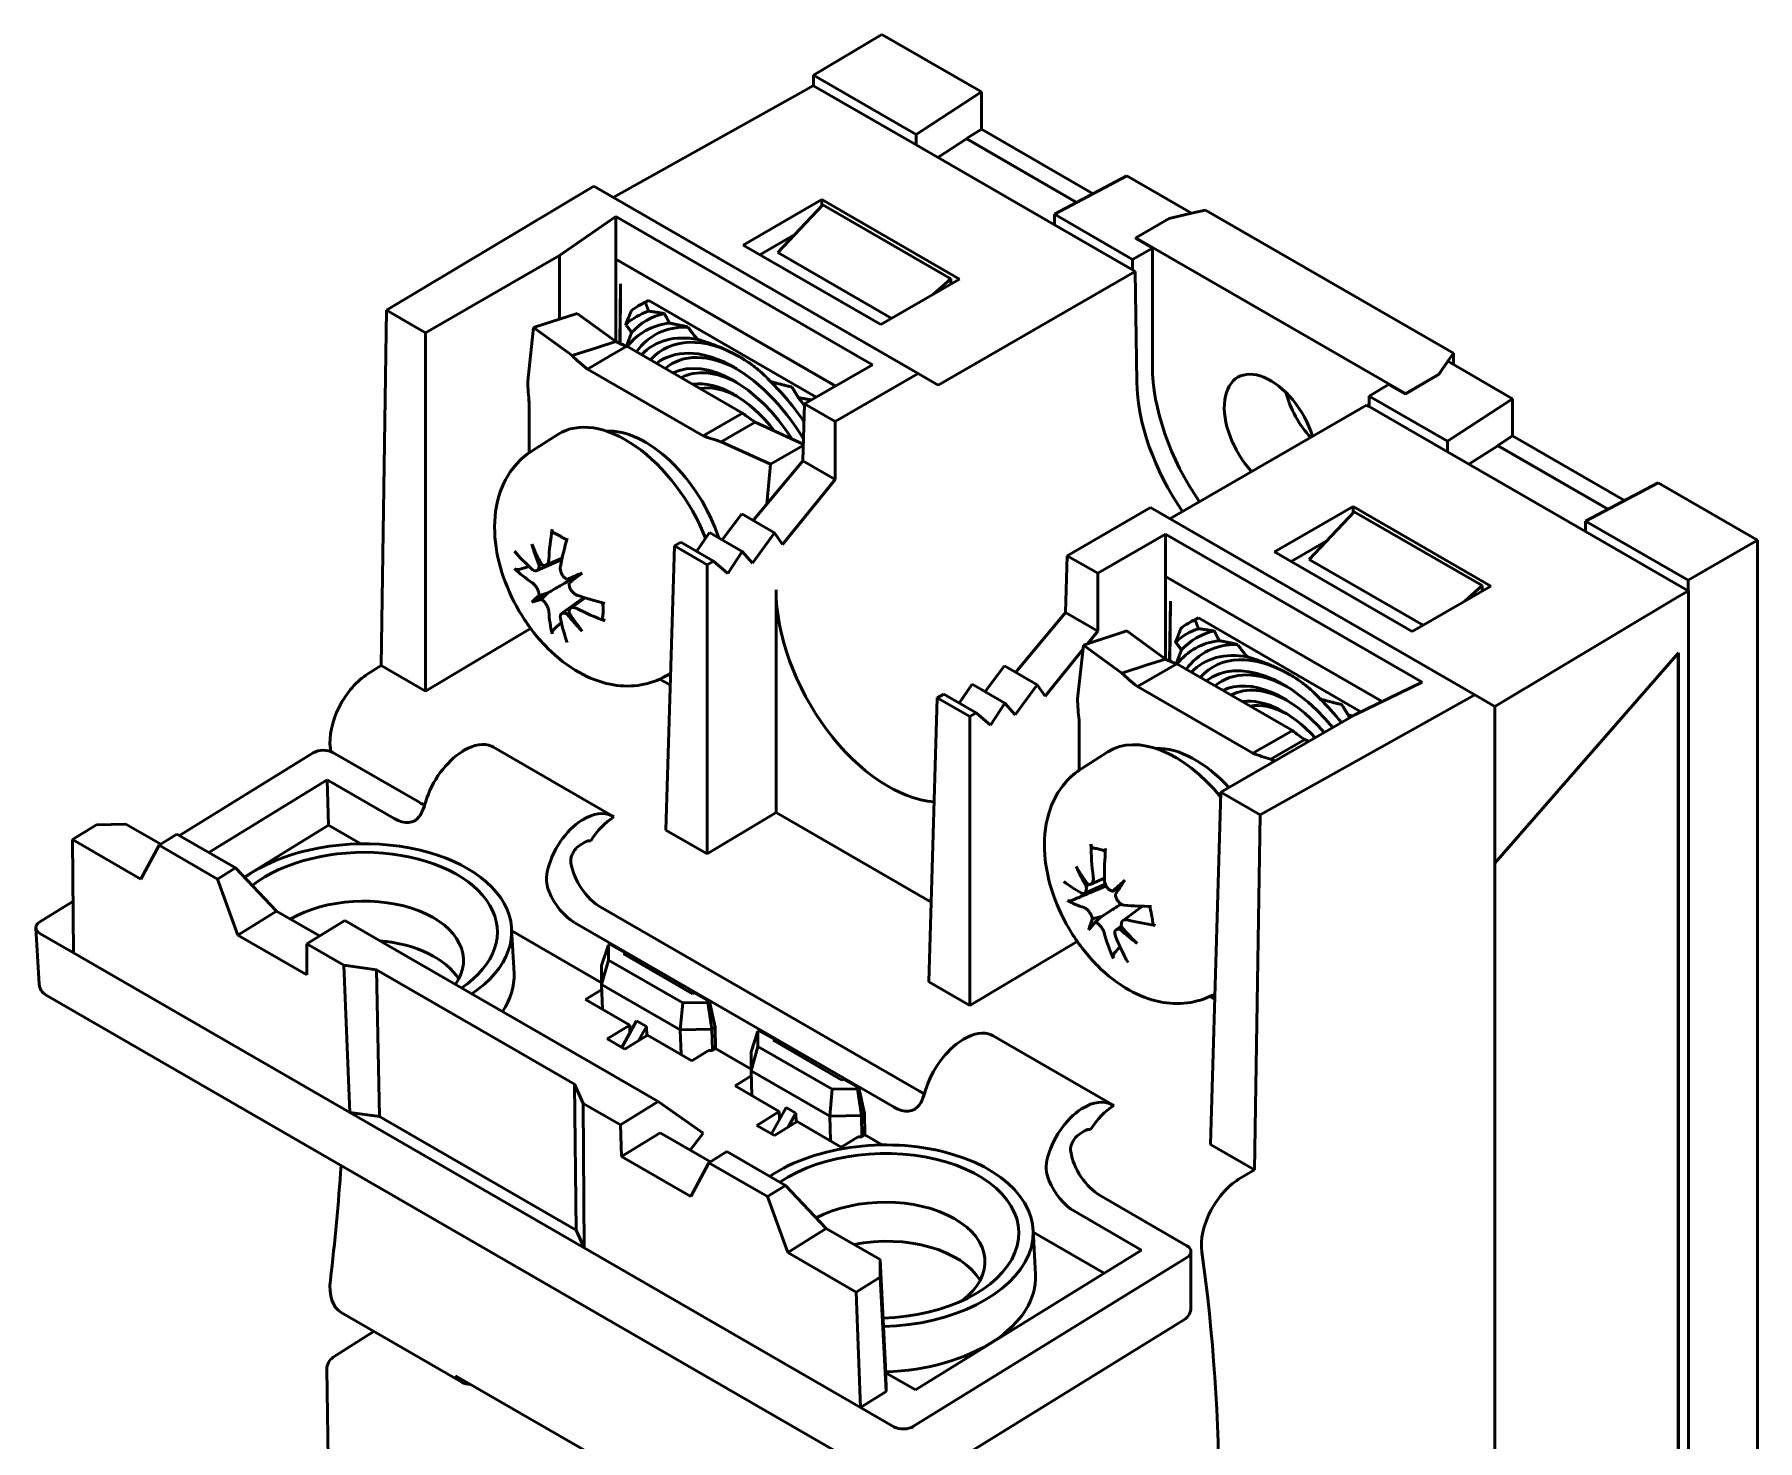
# Model space of a CAD drawing. Header units: millimetres. Extents: x 24 to 118, y 71 to 186.
# Drawn here: x 24.36 to 57.38, y 154.24 to 181.18 of the extents above; entities that cross this region are included whole.
import ezdxf

# ---------------------------------------------------------------- set-up
doc = ezdxf.new("R2010")
doc.units = ezdxf.units.MM
doc.header["$LTSCALE"] = 0.666667
doc.layers.add('Arêtes visibles(ISO)', color=7, linetype='Continuous', lineweight=50)

msp = doc.modelspace()

# ---------------------------------------------------------------- linework, layer by layer
at = {"layer": 'Arêtes visibles(ISO)'}
for p, q in [((40.601, 181.179), (39.293, 180.397)), ((40.601, 181.179), (42.507, 180.078)), ((39.293, 180.195), (39.293, 180.397)), ((39.293, 180.397), (41.257, 179.263)), ((35.453, 178.057), (39.099, 180.09)), ((39.099, 180.09), (39.287, 180.199)), ((39.287, 180.199), (39.293, 180.195)), ((39.293, 180.195), (41.257, 179.062)), ((41.257, 179.263), (42.507, 180.078)), ((42.507, 180.078), (42.507, 179.365)), ((42.507, 179.365), (42.221, 179.185)), ((42.507, 179.365), (44.65, 178.128)), ((41.257, 179.062), (41.257, 179.263)), ((41.257, 179.062), (43.906, 177.532)), ((42.221, 179.176), (41.67, 178.823)), ((42.221, 179.185), (42.221, 179.176)), ((42.221, 179.185), (44.338, 177.962)), ((44.331, 177.958), (42.221, 179.176)), ((45.295, 178.469), (43.906, 177.733)), ((45.295, 178.469), (46.537, 177.752)), ((31.107, 175.894), (35.083, 178.271)), ((35.083, 178.271), (41.299, 174.683)), ((37.942, 177.143), (39.451, 178.014)), ((39.451, 178.014), (42.091, 176.49)), ((39.451, 178.014), (39.451, 177.893)), ((34.421, 176.944), (35.502, 177.688)), ((35.502, 177.688), (35.502, 176.876)), ((40.418, 174.85), (35.502, 177.688)), ((39.47, 177.913), (38.608, 177)), ((39.47, 177.913), (41.921, 176.497)), ((43.906, 177.733), (45.406, 176.867)), ((43.906, 177.733), (43.906, 177.532)), ((46.107, 177.651), (46.537, 177.752)), ((46.537, 177.752), (46.806, 177.814)), ((46.806, 177.814), (51.556, 175.072)), ((38.263, 176.958), (38.935, 177.346)), ((43.906, 177.532), (45.406, 176.666)), ((45.466, 177.281), (46.107, 177.651)), ((40.582, 175.619), (37.942, 177.143)), ((45.406, 176.867), (45.787, 177.087)), ((50.633, 174.298), (45.466, 177.281)), ((45.466, 177.281), (45.466, 177.272)), ((45.466, 177.272), (45.787, 177.087)), ((45.787, 177.087), (45.787, 174.832)), ((34.421, 176.944), (31.855, 175.463)), ((34.421, 176.944), (34.421, 175.723)), ((35.501, 176.875), (35.502, 176.876)), ((35.502, 176.456), (35.501, 176.875)), ((39.713, 174.443), (35.501, 176.875)), ((35.502, 176.876), (39.714, 174.444)), ((38.608, 177), (40.791, 175.739)), ((45.406, 176.666), (45.406, 176.867)), ((35.502, 176.456), (35.502, 175.292)), ((35.577, 175.258), (35.594, 176.403)), ((35.582, 175.256), (35.594, 176.403)), ((42.091, 176.49), (40.582, 175.619)), ((41.921, 176.497), (41.59, 176.2)), ((41.682, 174.461), (45.454, 176.639)), ((41.921, 176.497), (41.921, 176.392)), ((45.406, 176.666), (45.454, 176.639)), ((45.454, 176.639), (45.485, 174.526)), ((36.068, 176.044), (36.132, 176.081)), ((39.341, 174.228), (36.132, 176.081)), ((31.007, 169.085), (31.107, 175.894)), ((31.855, 175.463), (31.107, 175.894)), ((34.761, 175.832), (33.925, 175.564)), ((34.761, 175.832), (35.499, 175.293)), ((35.994, 176.012), (35.932, 175.976)), ((31.855, 168.595), (31.855, 175.463)), ((33.815, 174.535), (33.925, 175.564)), ((33.925, 175.564), (34.663, 175.025)), ((34.663, 175.025), (35.131, 175.175)), ((35.131, 175.175), (35.499, 175.293)), ((35.714, 175.204), (35.382, 175.012)), ((35.714, 175.204), (37.931, 173.924)), ((51.556, 175.072), (51.447, 174.916)), ((51.556, 174.854), (51.556, 175.072)), ((35.382, 175.012), (34.96, 174.768)), ((34.96, 174.768), (37.176, 173.488)), ((39.118, 174.1), (40.418, 174.85)), ((51.447, 174.916), (51.274, 174.668)), ((51.274, 174.665), (51.447, 174.916)), ((51.447, 174.916), (52.69, 174.199)), ((41.299, 174.683), (39.704, 173.762)), ((41.299, 174.683), (41.682, 174.461)), ((50.312, 174.474), (49.938, 174.25)), ((50.312, 174.474), (50.633, 174.289)), ((50.633, 174.298), (51.274, 174.668)), ((50.633, 174.289), (51.274, 174.665)), ((51.274, 174.665), (51.274, 174.668)), ((33.843, 173.165), (33.843, 174.124)), ((39.085, 173.011), (39.118, 174.1)), ((39.704, 173.762), (39.118, 174.1)), ((46.12, 171.899), (49.891, 174.077)), ((49.891, 174.077), (49.938, 174.049)), ((49.938, 174.25), (51.439, 173.384)), ((49.938, 174.25), (49.938, 174.049)), ((49.938, 174.049), (51.439, 173.183)), ((50.633, 174.289), (50.633, 174.298)), ((51.439, 173.384), (52.69, 174.199)), ((52.69, 174.199), (52.69, 173.486)), ((37.176, 173.488), (37.599, 173.732)), ((37.599, 173.732), (37.931, 173.924)), ((38.169, 173.752), (37.883, 173.587)), ((38.169, 173.752), (39.095, 173.328)), ((39.704, 173.762), (39.704, 172.654)), ((33.896, 173.2), (34.393, 173.517)), ((37.883, 173.587), (37.519, 173.376)), ((37.519, 173.376), (38.465, 172.943)), ((51.439, 173.183), (51.439, 173.384)), ((52.404, 173.306), (52.69, 173.486)), ((52.69, 173.486), (54.833, 172.249)), ((39.094, 173.306), (38.465, 172.943)), ((51.439, 173.183), (54.088, 171.654)), ((52.404, 173.297), (51.853, 172.944)), ((52.404, 173.306), (52.404, 173.297)), ((52.404, 173.306), (54.521, 172.084)), ((54.513, 172.08), (52.404, 173.297)), ((38.131, 171.866), (39.085, 173.011)), ((38.465, 172.943), (38.393, 172.18)), ((39.704, 172.654), (39.085, 173.011)), ((39.704, 172.654), (38.693, 171.406)), ((55.477, 172.59), (54.088, 171.855)), ((55.477, 172.59), (57.383, 171.489)), ((44.154, 171.192), (45.749, 172.113)), ((45.749, 172.113), (51.965, 168.525)), ((48.125, 171.264), (49.633, 172.135)), ((49.633, 172.135), (52.273, 170.611)), ((49.633, 172.135), (49.633, 172.014)), ((37.541, 171.496), (37.914, 171.991)), ((37.914, 171.991), (38.543, 171.628)), ((49.652, 172.034), (48.79, 171.121)), ((52.103, 170.619), (49.652, 172.034)), ((54.088, 171.855), (56.052, 170.721)), ((54.088, 171.855), (54.088, 171.654)), ((36.628, 171.378), (36.749, 171.448)), ((37.374, 171.087), (36.749, 171.448)), ((37.049, 171.275), (37.295, 171.638)), ((37.924, 171.275), (37.295, 171.638)), ((38.543, 171.628), (38.121, 171.05)), ((38.693, 171.406), (38.543, 171.628)), ((46.039, 171.605), (44.739, 170.854)), ((46.039, 171.605), (46.039, 170.792)), ((50.955, 168.767), (46.039, 171.605)), ((48.445, 171.079), (49.117, 171.468)), ((54.088, 171.654), (56.052, 170.52)), ((57.383, 171.489), (56.052, 170.721)), ((57.383, 171.489), (57.383, 146.232)), ((33.985, 170.906), (34.467, 171.119)), ((34.162, 171.008), (34.473, 171.145)), ((36.628, 171.378), (36.463, 165.935)), ((37.252, 171.017), (36.628, 171.378)), ((37.374, 171.087), (37.252, 171.017)), ((37.648, 170.852), (37.374, 171.087)), ((37.924, 171.275), (37.648, 170.852)), ((38.121, 171.05), (37.924, 171.275)), ((44.121, 170.104), (44.154, 171.192)), ((44.739, 170.854), (44.154, 171.192)), ((50.765, 169.74), (48.125, 171.264)), ((48.79, 171.121), (50.973, 169.86)), ((34.854, 170.858), (34.761, 170.804)), ((37.252, 165.479), (37.252, 171.017)), ((44.739, 170.854), (44.739, 169.747)), ((46.038, 170.791), (46.039, 170.792)), ((46.039, 170.372), (46.038, 170.791)), ((50.188, 168.395), (46.038, 170.791)), ((46.039, 170.792), (50.19, 168.396)), ((33.892, 170.303), (34.199, 170.48)), ((38.573, 170.535), (38.573, 166.269)), ((52.273, 170.611), (50.765, 169.74)), ((52.103, 170.619), (51.772, 170.322)), ((52.103, 170.513), (52.103, 170.619)), ((52.349, 168.303), (55.869, 170.408)), ((55.869, 170.408), (56.057, 170.516)), ((56.052, 170.721), (56.052, 170.52)), ((56.052, 170.52), (56.057, 170.516)), ((56.057, 170.516), (56.057, 145.695)), ((34.461, 170.082), (34.886, 170.393)), ((34.638, 170.184), (34.912, 170.384)), ((43.167, 168.958), (44.121, 170.104)), ((44.739, 169.747), (44.121, 170.104)), ((46.039, 170.372), (46.039, 169.208)), ((46.114, 169.175), (46.131, 170.319)), ((46.118, 169.173), (46.131, 170.319)), ((33.869, 169.799), (31.855, 168.595)), ((45.298, 169.749), (44.462, 169.48)), ((44.739, 169.747), (44.545, 169.507)), ((45.298, 169.749), (46.036, 169.21)), ((46.53, 169.928), (46.468, 169.893)), ((46.605, 169.961), (46.669, 169.998)), ((49.783, 168.199), (46.669, 169.998)), ((44.352, 168.451), (44.462, 169.48)), ((44.462, 169.48), (45.2, 168.941)), ((30.751, 168.927), (31.007, 169.085)), ((31.007, 169.085), (31.855, 168.595)), ((42.577, 168.589), (42.95, 169.083)), ((42.95, 169.083), (43.579, 168.72)), ((44.453, 169.393), (43.729, 168.499)), ((45.2, 168.941), (45.668, 169.092)), ((45.668, 169.092), (46.036, 169.21)), ((46.251, 169.12), (45.919, 168.929)), ((46.251, 169.12), (48.468, 167.841)), ((52.349, 165.298), (55.869, 169.332)), ((55.839, 169.298), (55.861, 169.311)), ((55.854, 169.315), (55.861, 169.311)), ((55.861, 169.311), (55.861, 146.684)), ((55.869, 169.332), (55.869, 146.662)), ((36.547, 168.713), (36.346, 168.829)), ((36.404, 168.857), (36.554, 168.936)), ((45.919, 168.929), (45.497, 168.685)), ((50.955, 168.767), (49.666, 168.142)), ((41.499, 163.027), (41.663, 168.471)), ((41.663, 168.471), (41.785, 168.541)), ((42.288, 168.11), (41.663, 168.471)), ((42.409, 168.18), (41.785, 168.541)), ((42.085, 168.368), (42.331, 168.731)), ((42.96, 168.368), (42.331, 168.731)), ((43.579, 168.72), (43.157, 168.143)), ((43.729, 168.499), (43.579, 168.72)), ((45.497, 168.685), (47.713, 167.405)), ((51.965, 168.525), (47.848, 166.229)), ((51.965, 168.525), (52.349, 168.303)), ((42.409, 168.18), (42.288, 168.11)), ((42.288, 162.572), (42.288, 168.11)), ((42.684, 167.945), (42.409, 168.18)), ((42.96, 168.368), (42.684, 167.945)), ((43.157, 168.143), (42.96, 168.368)), ((47.1, 166.661), (49.666, 168.142)), ((52.349, 168.303), (52.349, 165.298)), ((44.38, 167.082), (44.38, 168.04)), ((48.136, 167.649), (48.468, 167.841)), ((32.585, 167.456), (32.563, 167.442)), ((33.156, 167.52), (33.116, 167.54)), ((35.465, 166.187), (33.156, 167.52)), ((44.433, 167.117), (44.93, 167.433)), ((47.713, 167.405), (48.136, 167.649)), ((48.42, 167.503), (48.055, 167.293)), ((48.706, 167.668), (48.42, 167.503)), ((48.706, 167.668), (48.783, 167.633)), ((27.138, 165.83), (29.702, 167.413)), ((31.744, 166.46), (30.079, 167.421)), ((48.055, 167.293), (48.133, 167.257)), ((27.704, 165.503), (29.966, 166.9)), ((29.966, 166.9), (29.993, 166.03)), ((29.966, 166.9), (31.254, 166.157)), ((47.1, 166.661), (46.896, 159.911)), ((47.848, 166.229), (47.1, 166.661)), ((34.872, 166.135), (34.85, 166.121)), ((35.465, 166.187), (35.423, 166.208)), ((38.573, 166.269), (37.252, 165.479)), ((41.545, 164.553), (38.573, 166.269)), ((47.848, 166.229), (47.744, 159.422)), ((25.088, 165.754), (25.547, 166.037)), ((25.547, 166.037), (26.111, 166.049)), ((26.111, 166.049), (26.779, 165.663)), ((27.091, 165.857), (26.747, 165.644)), ((27.091, 165.857), (28.215, 165.208)), ((29.993, 166.03), (28.38, 165.034)), ((30.614, 165.671), (29.993, 166.03)), ((36.463, 165.935), (37.252, 165.479)), ((26.399, 164.997), (25.088, 165.754)), ((25.105, 163.582), (25.088, 165.754)), ((26.747, 165.644), (26.399, 164.997)), ((27.87, 164.995), (26.747, 165.644)), ((34.807, 165.64), (34.905, 165.7)), ((27.87, 164.995), (28.215, 165.208)), ((28.215, 165.208), (28.999, 164.381)), ((52.349, 165.298), (52.349, 146.486)), ((28.258, 163.924), (27.87, 164.995)), ((44.478, 164.722), (44.882, 164.901)), ((44.603, 164.896), (44.867, 165.013)), ((24.463, 164.177), (25.097, 164.569)), ((41.323, 160.929), (35.203, 164.463)), ((45.222, 164.203), (45.597, 164.476)), ((28.999, 164.381), (28.258, 163.924)), ((28.999, 164.381), (29.822, 163.906)), ((28.999, 164.381), (28.999, 164.381)), ((30.305, 164.205), (29.577, 163.755)), ((30.305, 164.205), (31.281, 163.641)), ((34.713, 164.16), (40.833, 160.627)), ((24.386, 164.057), (24.452, 162.984)), ((25.105, 163.582), (24.464, 163.952)), ((29.582, 163.159), (28.258, 163.924)), ((33.505, 164.042), (33.55, 163.187)), ((35.229, 163.006), (33.507, 164.001)), ((44.344, 163.801), (42.288, 162.572)), ((45.092, 164.026), (45.192, 164.099)), ((30.402, 160.523), (25.105, 163.582)), ((30.29, 163.344), (29.577, 163.755)), ((29.577, 163.755), (29.582, 163.159)), ((31.281, 163.641), (35.339, 161.298)), ((35.229, 163.339), (35.358, 163.734)), ((35.358, 163.734), (35.385, 163.751)), ((35.359, 163.444), (35.358, 163.734)), ((35.385, 163.751), (35.68, 163.58)), ((35.649, 163.561), (35.68, 163.58)), ((36.969, 162.799), (35.649, 163.561)), ((35.68, 163.58), (35.681, 163.543)), ((30.402, 160.523), (30.29, 163.344)), ((30.29, 163.344), (30.915, 163.257)), ((30.915, 163.257), (34.709, 161.066)), ((30.969, 160.444), (30.915, 163.257)), ((35.359, 163.444), (35.229, 162.978)), ((35.229, 163.339), (35.229, 162.978)), ((36.783, 162.622), (35.359, 163.444)), ((34.92, 162.689), (35.232, 162.882)), ((35.229, 162.978), (36.737, 162.108)), ((35.244, 162.503), (35.229, 162.978)), ((37, 162.818), (36.969, 162.799)), ((37, 162.818), (37.295, 162.648)), ((41.499, 163.027), (42.288, 162.572)), ((24.585, 162.769), (40.919, 153.339)), ((35.769, 162.199), (34.92, 162.689)), ((35.212, 162.521), (35.242, 162.54)), ((36.737, 162.108), (36.783, 162.622)), ((37.268, 162.631), (36.783, 162.622)), ((37.295, 162.648), (37.268, 162.631)), ((37.268, 162.631), (37.341, 162.12)), ((37.295, 162.648), (37.403, 162.158)), ((46.98, 162.69), (46.883, 162.746)), ((46.94, 162.774), (46.983, 162.796)), ((35.335, 161.932), (35.769, 162.199)), ((35.619, 161.768), (35.899, 162.277)), ((35.773, 162.049), (35.769, 162.199)), ((35.899, 162.277), (36.087, 162.168)), ((36.087, 162.168), (35.939, 161.899)), ((36.087, 162.168), (36.093, 161.994)), ((37.341, 162.12), (37.403, 162.158)), ((37.403, 162.158), (37.409, 161.748)), ((35.675, 161.736), (35.335, 161.932)), ((36.108, 162.003), (35.675, 161.736)), ((36.957, 161.514), (36.108, 162.003)), ((36.737, 162.108), (37.341, 162.12)), ((36.737, 162.108), (36.752, 161.632)), ((37.353, 161.713), (37.341, 162.12)), ((38.095, 161.684), (38.225, 162.079)), ((38.225, 162.079), (38.251, 162.096)), ((38.225, 161.79), (38.225, 162.079)), ((38.251, 162.096), (38.546, 161.925)), ((38.515, 161.906), (38.546, 161.925)), ((39.835, 161.144), (38.515, 161.906)), ((38.546, 161.925), (38.547, 161.888)), ((42.164, 161.925), (42.142, 161.911)), ((42.735, 161.99), (42.695, 162.01)), ((45.044, 160.657), (42.735, 161.99)), ((37.278, 161.712), (36.957, 161.514)), ((37.353, 161.713), (37.278, 161.712)), ((37.409, 161.748), (37.353, 161.713)), ((38.095, 161.352), (37.409, 161.748)), ((38.225, 161.79), (38.095, 161.324)), ((38.095, 161.684), (38.095, 161.324)), ((39.65, 160.967), (38.225, 161.79)), ((35.339, 161.298), (36.316, 160.734)), ((37.786, 161.035), (38.098, 161.227)), ((38.095, 161.324), (39.604, 160.453)), ((38.11, 160.848), (38.095, 161.324)), ((39.866, 161.163), (39.835, 161.144)), ((39.866, 161.163), (40.161, 160.993)), ((34.74, 158.267), (34.709, 161.066)), ((34.709, 161.066), (34.876, 160.696)), ((38.635, 160.545), (37.786, 161.035)), ((38.078, 160.866), (38.109, 160.885)), ((39.604, 160.453), (39.65, 160.967)), ((40.134, 160.977), (39.65, 160.967)), ((40.161, 160.993), (40.134, 160.977)), ((40.134, 160.977), (40.207, 160.465)), ((40.161, 160.993), (40.269, 160.503)), ((30.402, 160.523), (30.969, 160.444)), ((34.892, 157.931), (30.402, 160.523)), ((35.589, 160.285), (34.876, 160.696)), ((34.876, 160.696), (34.892, 157.931)), ((35.589, 160.285), (36.316, 160.734)), ((36.316, 160.734), (37.173, 160.126)), ((38.201, 160.277), (38.635, 160.545)), ((38.765, 160.622), (38.485, 160.113)), ((38.639, 160.394), (38.635, 160.545)), ((38.765, 160.622), (38.953, 160.513)), ((38.805, 160.244), (38.953, 160.513)), ((38.953, 160.513), (38.959, 160.339)), ((40.207, 160.465), (40.269, 160.503)), ((40.269, 160.503), (40.275, 160.093)), ((44.451, 160.605), (44.429, 160.591)), ((45.044, 160.657), (45.002, 160.678)), ((30.969, 160.444), (34.74, 158.267)), ((35.612, 159.678), (35.589, 160.285)), ((38.541, 160.081), (38.201, 160.277)), ((38.974, 160.349), (38.541, 160.081)), ((39.823, 159.859), (38.974, 160.349)), ((39.604, 160.453), (40.207, 160.465)), ((39.604, 160.453), (39.618, 159.977)), ((40.219, 160.059), (40.207, 160.465)), ((44.386, 160.109), (44.484, 160.169)), ((36.353, 160.136), (35.612, 159.678)), ((36.353, 160.136), (37.315, 159.58)), ((37.173, 160.126), (36.928, 159.803)), ((40.144, 160.057), (39.823, 159.859)), ((40.219, 160.059), (40.144, 160.057)), ((40.275, 160.093), (40.219, 160.059)), ((40.607, 159.901), (40.275, 160.093)), ((46.896, 159.911), (47.744, 159.422)), ((36.936, 158.913), (35.612, 159.678)), ((37.284, 159.56), (36.936, 158.913)), ((37.628, 159.773), (37.284, 159.56)), ((38.407, 158.912), (37.284, 159.56)), ((37.628, 159.773), (38.752, 159.125)), ((47.744, 159.422), (47.479, 159.269)), ((38.407, 158.912), (38.752, 159.125)), ((38.795, 157.84), (38.407, 158.912)), ((38.752, 159.125), (39.536, 158.298)), ((46.446, 157.971), (44.782, 158.932)), ((44.292, 158.63), (45.579, 157.886)), ((34.74, 158.267), (34.892, 157.931)), ((39.536, 158.298), (38.795, 157.84)), ((39.536, 158.298), (40.565, 157.704)), ((39.536, 158.298), (39.536, 158.298)), ((43.499, 158.272), (43.544, 157.418)), ((44.863, 157.444), (43.501, 158.231)), ((40.19, 154.873), (34.892, 157.931)), ((45.579, 157.886), (41.245, 155.209)), ((46.525, 156.785), (46.525, 157.86)), ((40.106, 157.083), (38.795, 157.84)), ((40.565, 157.704), (40.565, 157.367)), ((40.679, 155.536), (40.565, 157.704)), ((46.447, 157.746), (41.208, 154.51)), ((40.565, 157.367), (40.106, 157.083)), ((40.68, 155.175), (40.565, 157.367)), ((40.19, 154.873), (40.106, 157.083)), ((30.24, 156.693), (32.551, 155.359)), ((41.192, 153.343), (46.398, 156.558)), ((30.087, 155.833), (30.867, 156.331)), ((30.055, 149.643), (29.964, 155.604)), ((32.428, 155.478), (34.93, 154.033)), ((40.679, 155.536), (40.68, 155.175)), ((41.245, 155.209), (40.679, 155.536)), ((40.68, 155.175), (40.19, 154.873)), ((40.831, 154.503), (40.19, 154.873))]:
    msp.add_line(p, q, dxfattribs=at)
for centre, start, end in [((24.718, 163), 183.5248, 240), ((46.258, 156.785), 301.7025, 0), ((30.231, 155.608), 122.575, 180.8737)]:
    msp.add_arc(centre, 0.267, start, end, dxfattribs=at)
for centre, major_axis, ratio, start_param, end_param in [((37.878, 172.604), (-1.947, 3.372), 0.57735, 6.215328, 6.351042), ((37.915, 172.626), (-1.909, 3.394), 0.584726, 6.221925, 6.289782), ((37.765, 172.539), (-1.867, 3.233), 0.57735, 6.164733, 6.401637), ((37.878, 172.604), (-1.787, 3.095), 0.57735, 6.105606, 6.460765), ((37.765, 172.539), (-1.707, 2.956), 0.57735, 6.034537, 6.508508), ((37.878, 172.604), (-1.627, 2.817), 0.57735, 5.945038, 6.535494), ((37.765, 172.539), (-1.547, 2.679), 0.57735, 5.820824, 6.442215), ((37.878, 172.604), (-1.467, 2.54), 0.57735, 5.497787, 6.469802), ((37.765, 172.539), (-1.387, 2.402), 0.57735, 4.750459, 6.355927), ((37.878, 172.604), (-1.307, 2.263), 0.57735, 5.527949, 6.383609), ((37.765, 172.539), (-1.227, 2.125), 0.57735, 4.797128, 6.236805), ((37.878, 172.604), (-1.147, 1.986), 0.57735, 5.532089, 6.26344), ((48.049, 173.525), (1.6, -2.771), 0.57735, 3.926991, 4.851342), ((48.049, 173.525), (-0.627, 1.085), 0.57735, 4.350937, 8.215434), ((37.765, 172.539), (-1.067, 1.848), 0.57735, 4.954301, 6.052598), ((37.878, 172.604), (-0.987, 1.709), 0.57735, 5.537548, 6.075273), ((37.765, 172.539), (-1.547, 2.679), 0.57735, 4.836808, 5.174751), ((47.672, 173.308), (1.547, -2.679), 0.57735, 3.944444, 4.856166), ((37.765, 172.539), (-1.707, 2.956), 0.57735, 4.903143, 4.961037), ((49.181, 174.178), (0.627, -1.085), 0.57735, 4.267572, 5.073841), ((35.691, 171.341), (-1.267, 2.194), 0.57735, 4.472551, 6.307881), ((36.068, 171.559), (-1.107, 1.917), 0.57735, 4.377693, 5.994652), ((36.93, 172.007), (2.434, -3.442), 0.702059, 4.406444, 4.509519), ((37.577, 172.38), (-1.528, 3.929), 0.902571, 1.467459, 1.570535), ((37.485, 172.18), (-2.102, -3.703), 0.677639, 5.201671, 5.351584), ((37.107, 172.398), (2.152, 3.674), 0.467438, 2.068003, 2.217916), ((37.278, 172.06), (-4.205, 0.671), 0.577, 0.585436, 0.73535), ((37.278, 172.497), (4.206, 0.666), 0.568077, 3.545482, 3.695396), ((33.656, 170.917), (-0.658, -0.37), 0.166436, 2.080626, 2.155667), ((37.534, 171.658), (3.97, 1.417), 0.046827, 2.294854, 2.397929), ((34.306, 170.664), (-0.652, -0.21), 0.010483, 1.978798, 2.338934), ((36.886, 172.779), (-3.212, -2.73), 0.046827, 0.743664, 0.846739), ((34.412, 170.481), (0.508, 0.46), 0.010483, 0.802659, 1.162794), ((37.577, 171.683), (-3.852, -1.712), 0.153685, 5.808294, 5.911369), ((33.656, 170.288), (0.661, 0.216), 0.033377, 0.596735, 0.95687), ((33.761, 170.105), (-0.518, -0.464), 0.033377, 2.184722, 2.544858), ((37.314, 172.039), (-4.258, -0.026), 0.467438, 0.923676, 1.07359), ((40.761, 169.317), (1.505, -2.703), 0.587337, 3.953481, 5.919388), ((36.93, 172.804), (-3.409, -2.48), 0.153685, 0.371816, 0.474891), ((37.485, 172.138), (-2.68, -3.309), 0.568077, 5.729382, 5.879296), ((34.306, 169.791), (0.649, 0.385), 0.166436, 0.985926, 1.060967), ((37.534, 172.455), (-2.638, 3.288), 0.902571, 1.571058, 1.674133), ((36.886, 172.081), (1.763, -3.829), 0.702059, 4.915259, 5.018334), ((37.314, 172.476), (4.258, -0.032), 0.677639, 4.073194, 4.223107), ((37.107, 172.356), (1.521, 3.977), 0.577, 2.406243, 2.556156), ((48.302, 166.455), (-1.867, 3.233), 0.57735, 6.164733, 6.401637), ((48.415, 166.521), (-1.947, 3.372), 0.57735, 6.215328, 6.351042), ((48.415, 166.521), (-1.787, 3.095), 0.57735, 6.105606, 6.460765), ((48.452, 166.542), (1.909, -3.394), 0.584726, 3.080333, 3.14819), ((48.302, 166.455), (-1.707, 2.956), 0.57735, 6.034537, 6.508508), ((48.415, 166.521), (-1.627, 2.817), 0.57735, 5.945038, 6.535494), ((48.302, 166.455), (-1.547, 2.679), 0.57735, 5.820824, 6.442215), ((48.415, 166.521), (-1.467, 2.54), 0.57735, 5.497787, 6.469802), ((48.302, 166.455), (-1.387, 2.402), 0.57735, 4.997074, 6.355927), ((30.764, 168.064), (-0.52, -0.932), 0.567188, 3.936017, 5.636084), ((48.415, 166.521), (-1.307, 2.263), 0.57735, 5.527949, 6.383609), ((48.302, 166.455), (-1.227, 2.125), 0.57735, 5.035468, 6.236805), ((48.415, 166.521), (-1.147, 1.986), 0.57735, 5.532089, 6.26344), ((48.302, 166.455), (-1.067, 1.848), 0.57735, 5.086141, 6.052598), ((48.302, 166.455), (-1.547, 2.679), 0.57735, 4.96693, 5.174751), ((48.415, 166.521), (-0.987, 1.709), 0.57735, 5.537548, 6.075273), ((48.302, 166.455), (-1.707, 2.956), 0.57735, 4.942612, 4.961037), ((46.228, 165.258), (-1.267, 2.194), 0.57735, 4.991066, 6.307881), ((29.891, 167.304), (0.267, 0.008), 0.59733, 0.767466, 2.337957), ((0.706, 144.873), (20.784, 37.266), 0.567188, 5.634268, 5.636084), ((32.556, 166.606), (-0.565, -0.905), 0.550811, 3.981126, 5.175834), ((32.579, 166.62), (-0.565, -0.905), 0.550811, 3.195728, 3.981126), ((46.605, 165.476), (-1.107, 1.917), 0.57735, 5.072005, 5.994652), ((31.734, 167.107), (-0.41, 0.687), 0.567188, 2.347767, 2.513767), ((31.244, 166.805), (0.41, -0.687), 0.567188, 5.48936, 6.524898), ((34.909, 165.247), (0.498, 0.944), 0.602862, 0.797271, 1.991978), ((34.932, 165.261), (0.498, 0.944), 0.602862, 0.011873, 0.797271), ((35.526, 165.314), (-0.498, -0.944), 0.602862, 3.941208, 4.591384), ((30.592, 163.93), (2.913, 0.09), 0.597148, 5.523914, 8.693328), ((30.592, 163.93), (2.639, 0.081), 0.597148, 5.528516, 8.731581), ((34.822, 165.421), (-0.124, -0.236), 0.602862, 3.938864, 5.021341), ((34.919, 165.481), (-0.124, -0.236), 0.602862, 3.288432, 3.938864), ((48.011, 166.156), (-0.985, -4.143), 0.78618, 5.014724, 5.164637), ((47.645, 166.259), (1.291, 4.058), 0.606472, 1.925932, 2.075845), ((35.193, 165.11), (-0.41, 0.687), 0.567188, 0.972395, 2.347767), ((47.561, 165.795), (3.418, -2.467), 0.663936, 4.136128, 4.239203), ((48.028, 166.434), (-3.379, 2.52), 0.890869, 1.00722, 1.110295), ((47.862, 165.951), (-4.252, -0.22), 0.429501, 0.456772, 0.606686), ((44.137, 164.748), (-0.64, -0.398), 0.164613, 2.097156, 2.188471), ((48.147, 165.629), (3.731, 1.963), 0.246865, 2.317447, 2.420522), ((44.741, 164.703), (-0.668, -0.224), 0.052304, 1.991915, 2.206452), ((47.359, 166.623), (-2.777, -3.172), 0.149894, 5.385155, 5.48823), ((30.609, 163.395), (1.972, 0.061), 0.597148, 5.869838, 8.587236), ((34.703, 164.808), (0.41, -0.687), 0.567188, 4.453822, 5.48936), ((47.769, 166.428), (-4.024, -1.392), 0.39689, 0.339905, 0.489818), ((47.897, 165.941), (-4.185, -0.788), 0.296251, 0.832315, 0.982228), ((24.652, 164.069), (-0.267, -0.008), 0.596966, 5.479878, 7.050369), ((48.178, 165.672), (-3.569, -2.243), 0.350406, 5.81544, 5.918516), ((47.39, 166.666), (-3.021, -2.94), 0.046353, 5.772443, 5.875518), ((44.272, 164.061), (0.674, 0.234), 0.072354, 0.611552, 0.971688), ((44.4, 163.899), (-0.499, -0.455), 0.010675, 3.727211, 4.087347), ((47.804, 166.418), (4.172, 0.854), 0.53014, 3.967303, 4.117217), ((30.632, 162.647), (1.972, 0.061), 0.597148, 0.323266, 1.374335), ((48.02, 166.11), (-1.881, -3.82), 0.70711, 5.60743, 5.757344), ((47.654, 166.214), (0.42, 4.237), 0.685542, 2.214696, 2.36461), ((44.928, 163.75), (0.629, 0.412), 0.160476, 0.998859, 1.077576), ((47.976, 166.5), (-3.896, 1.61), 0.864448, 1.167716, 1.270791), ((47.509, 165.861), (2.948, -3.013), 0.690358, 4.631744, 4.73482), ((30.619, 163.074), (2.932, 0.09), 0.597148, 5.872757, 6.29618), ((42.135, 161.075), (-0.565, -0.905), 0.550811, 3.981126, 5.175834), ((42.158, 161.089), (-0.565, -0.905), 0.550811, 3.195728, 3.981126), ((41.313, 161.577), (-0.41, 0.687), 0.567188, 2.347767, 2.513767), ((40.823, 161.274), (0.41, -0.687), 0.567188, 5.48936, 6.524898), ((44.488, 159.717), (0.498, 0.944), 0.602862, 0.797271, 1.991978), ((44.51, 159.731), (0.498, 0.944), 0.602862, 0.011873, 0.797271), ((45.105, 159.783), (-0.498, -0.944), 0.602862, 3.941208, 4.591384), ((44.498, 159.951), (-0.124, -0.236), 0.602862, 3.288432, 3.938864), ((40.586, 158.16), (2.913, 0.09), 0.597148, 4.709954, 8.659648), ((40.586, 158.16), (2.639, 0.081), 0.597148, 4.708331, 8.66364), ((44.401, 159.891), (-0.124, -0.236), 0.602862, 3.938864, 5.021341), ((0.706, 144.873), (20.784, 37.266), 0.567188, 5.342636, 5.402482), ((44.772, 159.58), (-0.41, 0.687), 0.567188, 0.972395, 2.347767), ((44.282, 159.277), (0.41, -0.687), 0.567188, 4.453822, 5.48936), ((47.492, 158.405), (0.548, 0.916), 0.587337, 0.811888, 2.511955), ((40.603, 157.625), (1.972, 0.061), 0.597148, 5.584385, 8.530762), ((40.626, 156.877), (1.972, 0.061), 0.597148, 0.323266, 1.843023), ((46.258, 157.855), (0.267, 0.008), 0.596966, 5.479878, 7.050369), ((16.367, 135.831), (-21.901, -36.621), 0.587337, 2.218507, 2.511955), ((30.764, 157.623), (-0.52, -0.932), 0.567188, 5.342636, 6.274758), ((40.613, 157.305), (2.932, 0.09), 0.597148, 4.71648, 6.29618), ((33.094, 156.277), (-0.547, -0.916), 0.567188, 6.01236, 6.570865), ((41.019, 154.619), (-0.267, -0.008), 0.59733, 0.767466, 2.337957)]:
    msp.add_ellipse(centre, major_axis=major_axis, ratio=ratio, start_param=start_param, end_param=end_param, dxfattribs=at)
for points, weights in [([(36.132, 175.877), (36.099, 175.958), (36.068, 176.044)], [1, 1.00054026984, 1]), ([(35.804, 175.892), (35.745, 175.753), (35.691, 175.622)], [1, 1.00054026984, 1]), ([(36.435, 175.832), (36.289, 175.855), (36.132, 175.877)], [1, 1.00067711352, 1]), ([(36.531, 175.647), (36.481, 175.736), (36.435, 175.832)], [1, 1.00089416994, 1]), ([(35.691, 175.622), (35.751, 175.545), (35.804, 175.468)], [1, 1.00067711352, 1]), ([(35.804, 175.468), (35.752, 175.333), (35.707, 175.206)], [1, 1.00075952134, 1.00022874507]), ([(36.883, 175.574), (36.716, 175.612), (36.531, 175.647)], [1, 1.0012905083, 1]), ([(37.071, 175.335), (36.971, 175.446), (36.883, 175.574)], [1, 1.00225030513, 1]), ([(37.878, 174.999), (37.54, 175.194), (37.071, 175.335)], [1, 1.01354463507, 1]), ([(38.46, 174.533), (38.216, 174.804), (37.878, 174.999)], [1, 1.01354463507, 1]), ([(38.873, 174.425), (38.653, 174.475), (38.46, 174.533)], [1, 1.00225030513, 1]), ([(38.999, 174.221), (38.94, 174.328), (38.873, 174.425)], [1, 1.0012905083, 1]), ([(39.252, 174.177), (39.122, 174.199), (38.999, 174.221)], [1.00029325173, 1.00070933777, 1]), ([(33.665, 170.933), (33.755, 170.96), (33.839, 170.986)], [1.00324421584, 1.00726996749, 1.00991284237]), ([(34.457, 169.915), (34.393, 169.855), (34.324, 169.791)], [1.00991284236, 1.00726996749, 1.00324421584]), ([(46.341, 169.809), (46.281, 169.67), (46.228, 169.539)], [1, 1.00054026984, 1]), ([(46.669, 169.793), (46.636, 169.874), (46.605, 169.961)], [1, 1.00054026984, 1]), ([(46.972, 169.749), (46.826, 169.772), (46.669, 169.793)], [1, 1.00067711352, 1]), ([(47.068, 169.563), (47.018, 169.652), (46.972, 169.749)], [1, 1.00089416994, 1]), ([(46.228, 169.539), (46.288, 169.461), (46.341, 169.385)], [1, 1.00067711352, 1]), ([(47.42, 169.49), (47.253, 169.529), (47.068, 169.563)], [1, 1.0012905083, 1]), ([(47.608, 169.251), (47.508, 169.363), (47.42, 169.49)], [1, 1.00225030513, 1]), ([(46.341, 169.385), (46.289, 169.25), (46.244, 169.123)], [1, 1.00075952134, 1.00022874507]), ([(48.415, 168.916), (48.077, 169.111), (47.608, 169.251)], [1, 1.01354463507, 1]), ([(48.996, 168.45), (48.753, 168.721), (48.415, 168.916)], [1, 1.01354463507, 1]), ([(49.41, 168.341), (49.189, 168.392), (48.996, 168.45)], [1, 1.00225030513, 1]), ([(49.536, 168.138), (49.476, 168.245), (49.41, 168.341)], [1, 1.0012905083, 1]), ([(49.629, 168.121), (49.582, 168.129), (49.536, 168.138)], [1.00037363899, 1.00026587627, 1]), ([(44.26, 164.594), (44.629, 164.752), (44.898, 164.867)], [1.00324421584, 1.02050018172, 1.0123482886]), ([(45.164, 163.699), (45.114, 163.642), (45.061, 163.582)], [1.00916458933, 1.0067197543, 1.00324421584])]:
    msp.add_rational_spline(points, weights, degree=2, dxfattribs=at)
for points, knots in [([(35.499, 175.293), (35.533, 175.278), (35.568, 175.262), (35.639, 175.232), (35.676, 175.218), (35.714, 175.204)], [0, 0, 0, 0, 0.03060343, 0.03060343, 0.06120685, 0.06120685, 0.06120685, 0.06120685]), ([(34.96, 174.768), (34.906, 174.809), (34.855, 174.851), (34.756, 174.937), (34.709, 174.98), (34.663, 175.025)], [0, 0, 0, 0, 0.0430199, 0.0430199, 0.08603981, 0.08603981, 0.08603981, 0.08603981]), ([(33.815, 174.535), (33.815, 174.465), (33.818, 174.395), (33.828, 174.258), (33.834, 174.19), (33.843, 174.124)], [0, 0, 0, 0, 0.0430199, 0.0430199, 0.08603981, 0.08603981, 0.08603981, 0.08603981]), ([(37.931, 173.924), (37.969, 173.894), (38.007, 173.865), (38.087, 173.808), (38.127, 173.78), (38.169, 173.752)], [0, 0, 0, 0, 0.03060343, 0.03060343, 0.06120685, 0.06120685, 0.06120685, 0.06120685]), ([(37.519, 173.376), (37.458, 173.393), (37.399, 173.411), (37.285, 173.448), (37.23, 173.468), (37.176, 173.488)], [0, 0, 0, 0, 0.0430199, 0.0430199, 0.08603981, 0.08603981, 0.08603981, 0.08603981]), ([(36.404, 168.857), (36.251, 168.778), (36.086, 168.728), (35.74, 168.684), (35.562, 168.694), (35.183, 168.771), (34.988, 168.85), (34.584, 169.075), (34.382, 169.233), (34.01, 169.604), (33.841, 169.819), (33.556, 170.278), (33.439, 170.522), (33.263, 171.026), (33.204, 171.286), (33.166, 171.81), (33.184, 172.075), (33.325, 172.546), (33.43, 172.756), (33.677, 173.037), (33.781, 173.127), (33.896, 173.2)], [3.951686, 3.951686, 3.951686, 3.951686, 4.163282, 4.163282, 4.398395, 4.398395, 4.694913, 4.694913, 5.061001, 5.061001, 5.441145, 5.441145, 5.815991, 5.815991, 6.194132, 6.194132, 6.570566, 6.570566, 6.87495, 6.87495, 7.043888, 7.043888, 7.043888, 7.043888]), ([(34.31, 171.627), (34.309, 171.628), (34.307, 171.628), (34.299, 171.633), (34.292, 171.639), (34.284, 171.653), (34.282, 171.663), (34.28, 171.68), (34.281, 171.688), (34.282, 171.696)], [0.06002709, 0.06002709, 0.06002709, 0.06002709, 0.06162651, 0.06162651, 0.06776774, 0.06776774, 0.07392503, 0.07392503, 0.07853581, 0.07853581, 0.07853581, 0.07853581]), ([(34.31, 171.627), (34.328, 171.62), (34.345, 171.613), (34.38, 171.597), (34.398, 171.588), (34.433, 171.569), (34.451, 171.559), (34.487, 171.536), (34.505, 171.525), (34.535, 171.504), (34.547, 171.495), (34.559, 171.486)], [1.4021406, 1.4021406, 1.4021406, 1.4021406, 1.4696335, 1.4696335, 1.5371265, 1.5371265, 1.6046195, 1.6046195, 1.6721125, 1.6721125, 1.7168632, 1.7168632, 1.7168632, 1.7168632]), ([(34.217, 171.114), (34.216, 171.093), (34.212, 171.073), (34.198, 171.039), (34.188, 171.026), (34.166, 171.008), (34.152, 171.003), (34.122, 171.002), (34.106, 171.006), (34.085, 171.017), (34.079, 171.021), (34.072, 171.026)], [0, 0, 0, 0, 0.01283183, 0.01283183, 0.02566366, 0.02566366, 0.0383838, 0.0383838, 0.05110394, 0.05110394, 0.05644228, 0.05644228, 0.05644228, 0.05644228]), ([(33.665, 170.933), (33.656, 170.93), (33.646, 170.928), (33.626, 170.926), (33.613, 170.926), (33.593, 170.928), (33.583, 170.931), (33.569, 170.938), (33.563, 170.941), (33.559, 170.945)], [0.05659998, 0.05659998, 0.05659998, 0.05659998, 0.06162651, 0.06162651, 0.06776774, 0.06776774, 0.07392503, 0.07392503, 0.07853581, 0.07853581, 0.07853581, 0.07853581]), ([(34.031, 171.002), (34.031, 170.998), (34.03, 170.995), (34.029, 170.972), (34.025, 170.954), (34.011, 170.925), (34.001, 170.915), (33.98, 170.902), (33.967, 170.9), (33.939, 170.904), (33.924, 170.911), (33.907, 170.924), (33.903, 170.927), (33.9, 170.93)], [0.02354357, 0.02354357, 0.02354357, 0.02354357, 0.0258252, 0.0258252, 0.03851169, 0.03851169, 0.05119818, 0.05119818, 0.06396747, 0.06396747, 0.07673675, 0.07673675, 0.08003868, 0.08003868, 0.08003868, 0.08003868]), ([(34.199, 170.48), (34.279, 170.526), (34.364, 170.575), (34.545, 170.68), (34.653, 170.742), (34.761, 170.804)], [-3.6471527, -3.6471527, -3.6471527, -3.6471527, -3.593638, -3.593638, -3.5144775, -3.5144775, -3.5144775, -3.5144775]), ([(34.567, 170.741), (34.564, 170.742), (34.561, 170.743), (34.54, 170.754), (34.523, 170.767), (34.491, 170.799), (34.477, 170.819), (34.455, 170.859), (34.446, 170.882), (34.437, 170.927), (34.435, 170.95), (34.438, 170.975), (34.438, 170.98), (34.439, 170.985)], [0.02354357, 0.02354357, 0.02354357, 0.02354357, 0.0258252, 0.0258252, 0.03851169, 0.03851169, 0.05119818, 0.05119818, 0.06396747, 0.06396747, 0.07673675, 0.07673675, 0.08003868, 0.08003868, 0.08003868, 0.08003868]), ([(33.9, 170.674), (33.913, 170.665), (33.928, 170.651), (33.957, 170.619), (33.971, 170.599), (33.994, 170.56), (34.004, 170.538), (34.021, 170.494), (34.026, 170.473), (34.03, 170.446), (34.031, 170.438), (34.031, 170.431)], [0, 0, 0, 0, 0.01283183, 0.01283183, 0.02566366, 0.02566366, 0.0383838, 0.0383838, 0.05110394, 0.05110394, 0.05644228, 0.05644228, 0.05644228, 0.05644228]), ([(34.757, 170.436), (34.739, 170.442), (34.719, 170.453), (34.683, 170.481), (34.666, 170.499), (34.64, 170.536), (34.628, 170.557), (34.612, 170.601), (34.608, 170.624), (34.607, 170.652), (34.608, 170.66), (34.609, 170.668)], [0, 0, 0, 0, 0.01283183, 0.01283183, 0.02566366, 0.02566366, 0.0383838, 0.0383838, 0.05110394, 0.05110394, 0.05644228, 0.05644228, 0.05644228, 0.05644228]), ([(34.072, 170.359), (34.075, 170.357), (34.078, 170.355), (34.095, 170.343), (34.111, 170.329), (34.142, 170.296), (34.156, 170.276), (34.18, 170.238), (34.191, 170.217), (34.208, 170.175), (34.213, 170.154), (34.216, 170.133), (34.217, 170.128), (34.217, 170.124)], [0.02354357, 0.02354357, 0.02354357, 0.02354357, 0.0258252, 0.0258252, 0.03851169, 0.03851169, 0.05119818, 0.05119818, 0.06396747, 0.06396747, 0.07673675, 0.07673675, 0.08003868, 0.08003868, 0.08003868, 0.08003868]), ([(34.439, 169.996), (34.436, 170.013), (34.435, 170.031), (34.442, 170.061), (34.449, 170.072), (34.468, 170.088), (34.48, 170.093), (34.511, 170.094), (34.528, 170.09), (34.552, 170.081), (34.559, 170.077), (34.567, 170.073)], [0, 0, 0, 0, 0.01283183, 0.01283183, 0.02566366, 0.02566366, 0.0383838, 0.0383838, 0.05110394, 0.05110394, 0.05644228, 0.05644228, 0.05644228, 0.05644228]), ([(34.609, 170.097), (34.608, 170.101), (34.608, 170.104), (34.607, 170.125), (34.609, 170.142), (34.621, 170.17), (34.631, 170.181), (34.655, 170.195), (34.671, 170.199), (34.705, 170.198), (34.724, 170.193), (34.747, 170.184), (34.752, 170.181), (34.757, 170.179)], [0.02354357, 0.02354357, 0.02354357, 0.02354357, 0.0258252, 0.0258252, 0.03851169, 0.03851169, 0.05119818, 0.05119818, 0.06396747, 0.06396747, 0.07673675, 0.07673675, 0.08003868, 0.08003868, 0.08003868, 0.08003868]), ([(35.25, 170.288), (35.252, 170.274), (35.254, 170.259), (35.257, 170.223), (35.258, 170.201), (35.259, 170.159), (35.259, 170.138), (35.258, 170.098), (35.257, 170.078), (35.253, 170.04), (35.251, 170.021), (35.248, 170.003)], [2.9955258, 2.9955258, 2.9955258, 2.9955258, 3.0402765, 3.0402765, 3.1077695, 3.1077695, 3.1752625, 3.1752625, 3.2427554, 3.2427554, 3.3102484, 3.3102484, 3.3102484, 3.3102484]), ([(34.282, 169.693), (34.281, 169.699), (34.28, 169.706), (34.282, 169.72), (34.284, 169.731), (34.292, 169.75), (34.299, 169.761), (34.31, 169.777), (34.317, 169.785), (34.324, 169.791)], [0.02009358, 0.02009358, 0.02009358, 0.02009358, 0.02470436, 0.02470436, 0.03086166, 0.03086166, 0.03700288, 0.03700288, 0.04202941, 0.04202941, 0.04202941, 0.04202941]), ([(35.294, 169.944), (35.286, 169.947), (35.279, 169.951), (35.265, 169.96), (35.258, 169.967), (35.25, 169.981), (35.247, 169.99), (35.247, 169.999), (35.248, 170.001), (35.248, 170.003)], [0.02009358, 0.02009358, 0.02009358, 0.02009358, 0.02470436, 0.02470436, 0.03086166, 0.03086166, 0.03700288, 0.03700288, 0.0386023, 0.0386023, 0.0386023, 0.0386023]), ([(46.036, 169.21), (46.07, 169.194), (46.104, 169.179), (46.176, 169.149), (46.213, 169.134), (46.251, 169.12)], [0, 0, 0, 0, 0.03060343, 0.03060343, 0.06120685, 0.06120685, 0.06120685, 0.06120685]), ([(45.497, 168.685), (45.443, 168.726), (45.392, 168.768), (45.293, 168.853), (45.246, 168.897), (45.2, 168.941)], [0, 0, 0, 0, 0.0430199, 0.0430199, 0.08603981, 0.08603981, 0.08603981, 0.08603981]), ([(44.352, 168.451), (44.352, 168.381), (44.355, 168.312), (44.364, 168.174), (44.371, 168.107), (44.38, 168.04)], [0, 0, 0, 0, 0.0430199, 0.0430199, 0.08603981, 0.08603981, 0.08603981, 0.08603981]), ([(48.468, 167.841), (48.505, 167.811), (48.544, 167.782), (48.624, 167.724), (48.664, 167.696), (48.706, 167.668)], [0, 0, 0, 0, 0.03060343, 0.03060343, 0.06120685, 0.06120685, 0.06120685, 0.06120685]), ([(46.94, 162.774), (46.788, 162.695), (46.623, 162.645), (46.277, 162.6), (46.099, 162.611), (45.72, 162.688), (45.524, 162.766), (45.121, 162.991), (44.919, 163.15), (44.547, 163.521), (44.378, 163.736), (44.093, 164.195), (43.975, 164.438), (43.8, 164.942), (43.741, 165.203), (43.702, 165.727), (43.721, 165.992), (43.862, 166.463), (43.967, 166.672), (44.213, 166.953), (44.317, 167.043), (44.433, 167.117)], [3.951686, 3.951686, 3.951686, 3.951686, 4.163282, 4.163282, 4.398395, 4.398395, 4.694913, 4.694913, 5.061001, 5.061001, 5.441145, 5.441145, 5.815991, 5.815991, 6.194132, 6.194132, 6.570566, 6.570566, 6.87495, 6.87495, 7.043888, 7.043888, 7.043888, 7.043888]), ([(48.055, 167.293), (47.995, 167.31), (47.936, 167.327), (47.822, 167.365), (47.767, 167.384), (47.713, 167.405)], [0, 0, 0, 0, 0.0430199, 0.0430199, 0.08603981, 0.08603981, 0.08603981, 0.08603981]), ([(31.736, 166.193), (31.756, 166.222), (31.775, 166.257), (31.815, 166.346), (31.837, 166.41), (31.858, 166.48)], [0.61295986, 0.61295986, 0.61295986, 0.61295986, 0.64396324, 0.64396324, 0.68556653, 0.68556653, 0.68556653, 0.68556653]), ([(44.668, 165.585), (44.661, 165.585), (44.653, 165.587), (44.639, 165.594), (44.631, 165.601), (44.62, 165.616), (44.615, 165.627), (44.61, 165.644), (44.609, 165.653), (44.609, 165.662)], [0.05671871, 0.05671871, 0.05671871, 0.05671871, 0.06162651, 0.06162651, 0.06776774, 0.06776774, 0.07392503, 0.07392503, 0.07853581, 0.07853581, 0.07853581, 0.07853581]), ([(44.668, 165.585), (44.683, 165.584), (44.698, 165.582), (44.73, 165.577), (44.746, 165.574), (44.778, 165.566), (44.795, 165.561), (44.828, 165.55), (44.845, 165.544), (44.87, 165.534), (44.877, 165.531), (44.885, 165.528)], [1.1528489, 1.1528489, 1.1528489, 1.1528489, 1.2202152, 1.2202152, 1.2875815, 1.2875815, 1.3549478, 1.3549478, 1.4223141, 1.4223141, 1.4505308, 1.4505308, 1.4505308, 1.4505308]), ([(34.186, 165.135), (34.17, 165.063), (34.168, 164.988), (34.185, 164.865), (34.2, 164.811), (34.221, 164.758)], [1.17301426, 1.17301426, 1.17301426, 1.17301426, 1.21461755, 1.21461755, 1.24562093, 1.24562093, 1.24562093, 1.24562093]), ([(34.64, 165.305), (34.635, 165.333), (34.636, 165.365), (34.644, 165.405), (34.646, 165.413), (34.649, 165.421)], [0.07907073, 0.07907073, 0.07907073, 0.07907073, 0.09714425, 0.09714425, 0.10175718, 0.10175718, 0.10175718, 0.10175718]), ([(44.515, 164.857), (44.516, 164.853), (44.517, 164.85), (44.52, 164.825), (44.52, 164.804), (44.514, 164.768), (44.508, 164.753), (44.493, 164.731), (44.483, 164.723), (44.46, 164.717), (44.446, 164.718), (44.43, 164.725), (44.426, 164.727), (44.422, 164.729)], [0.02354357, 0.02354357, 0.02354357, 0.02354357, 0.0258252, 0.0258252, 0.03851169, 0.03851169, 0.05119818, 0.05119818, 0.06396747, 0.06396747, 0.07673675, 0.07673675, 0.08003868, 0.08003868, 0.08003868, 0.08003868]), ([(44.651, 165.042), (44.654, 165.02), (44.655, 164.998), (44.649, 164.957), (44.643, 164.94), (44.628, 164.913), (44.617, 164.903), (44.592, 164.891), (44.578, 164.89), (44.558, 164.894), (44.552, 164.896), (44.546, 164.899)], [0, 0, 0, 0, 0.01283183, 0.01283183, 0.02566366, 0.02566366, 0.0383838, 0.0383838, 0.05110394, 0.05110394, 0.05644228, 0.05644228, 0.05644228, 0.05644228]), ([(45.025, 164.763), (45.022, 164.764), (45.019, 164.764), (44.999, 164.769), (44.981, 164.777), (44.947, 164.801), (44.931, 164.818), (44.904, 164.853), (44.892, 164.875), (44.875, 164.92), (44.87, 164.943), (44.867, 164.97), (44.867, 164.976), (44.867, 164.981)], [0.02354357, 0.02354357, 0.02354357, 0.02354357, 0.0258252, 0.0258252, 0.03851169, 0.03851169, 0.05119818, 0.05119818, 0.06396747, 0.06396747, 0.07673675, 0.07673675, 0.08003868, 0.08003868, 0.08003868, 0.08003868]), ([(44.26, 164.594), (44.251, 164.59), (44.241, 164.587), (44.222, 164.581), (44.21, 164.579), (44.191, 164.577), (44.181, 164.577), (44.168, 164.579), (44.163, 164.581), (44.159, 164.583)], [0.05659998, 0.05659998, 0.05659998, 0.05659998, 0.06162651, 0.06162651, 0.06776774, 0.06776774, 0.07392503, 0.07392503, 0.07853581, 0.07853581, 0.07853581, 0.07853581]), ([(44.814, 164.281), (44.892, 164.331), (44.974, 164.383), (45.092, 164.458), (45.139, 164.488), (45.186, 164.517)], [-3.64715267, -3.64715267, -3.64715267, -3.64715267, -3.59363801, -3.59363801, -3.55837168, -3.55837168, -3.55837168, -3.55837168]), ([(45.253, 164.494), (45.235, 164.495), (45.216, 164.501), (45.178, 164.521), (45.16, 164.535), (45.129, 164.566), (45.115, 164.586), (45.092, 164.628), (45.084, 164.651), (45.077, 164.681), (45.076, 164.69), (45.075, 164.699)], [0, 0, 0, 0, 0.01283183, 0.01283183, 0.02566366, 0.02566366, 0.0383838, 0.0383838, 0.05110394, 0.05110394, 0.05644228, 0.05644228, 0.05644228, 0.05644228]), ([(45.73, 164.473), (45.736, 164.454), (45.741, 164.434), (45.753, 164.391), (45.758, 164.368), (45.769, 164.321), (45.773, 164.298), (45.781, 164.252), (45.784, 164.23), (45.79, 164.185), (45.792, 164.163), (45.793, 164.142)], [2.7350268, 2.7350268, 2.7350268, 2.7350268, 2.7904627, 2.7904627, 2.8579824, 2.8579824, 2.9255022, 2.9255022, 2.993022, 2.993022, 3.0605417, 3.0605417, 3.0605417, 3.0605417]), ([(44.477, 164.448), (44.49, 164.444), (44.505, 164.436), (44.535, 164.412), (44.551, 164.396), (44.578, 164.363), (44.592, 164.342), (44.615, 164.3), (44.624, 164.278), (44.633, 164.25), (44.636, 164.242), (44.638, 164.233)], [0, 0, 0, 0, 0.01283183, 0.01283183, 0.02566366, 0.02566366, 0.0383838, 0.0383838, 0.05110394, 0.05110394, 0.05644228, 0.05644228, 0.05644228, 0.05644228]), ([(44.688, 164.169), (44.691, 164.169), (44.693, 164.168), (44.71, 164.162), (44.727, 164.152), (44.759, 164.127), (44.776, 164.111), (44.805, 164.077), (44.819, 164.057), (44.843, 164.016), (44.853, 163.995), (44.861, 163.971), (44.862, 163.966), (44.863, 163.961)], [0.02354357, 0.02354357, 0.02354357, 0.02354357, 0.0258252, 0.0258252, 0.03851169, 0.03851169, 0.05119818, 0.05119818, 0.06396747, 0.06396747, 0.07673675, 0.07673675, 0.08003868, 0.08003868, 0.08003868, 0.08003868]), ([(45.198, 164.075), (45.197, 164.079), (45.196, 164.082), (45.19, 164.105), (45.188, 164.125), (45.192, 164.16), (45.198, 164.176), (45.216, 164.199), (45.228, 164.208), (45.259, 164.218), (45.276, 164.219), (45.298, 164.216), (45.303, 164.215), (45.308, 164.214)], [0.02354357, 0.02354357, 0.02354357, 0.02354357, 0.0258252, 0.0258252, 0.03851169, 0.03851169, 0.05119818, 0.05119818, 0.06396747, 0.06396747, 0.07673675, 0.07673675, 0.08003868, 0.08003868, 0.08003868, 0.08003868]), ([(45.84, 164.108), (45.832, 164.109), (45.825, 164.111), (45.811, 164.116), (45.804, 164.121), (45.796, 164.13), (45.794, 164.136), (45.793, 164.142)], [0.02009358, 0.02009358, 0.02009358, 0.02009358, 0.02470436, 0.02470436, 0.03086166, 0.03086166, 0.03639697, 0.03639697, 0.03639697, 0.03639697]), ([(45.079, 163.9), (45.071, 163.919), (45.066, 163.939), (45.065, 163.975), (45.068, 163.991), (45.08, 164.016), (45.089, 164.026), (45.115, 164.038), (45.13, 164.04), (45.153, 164.037), (45.16, 164.036), (45.168, 164.034)], [0, 0, 0, 0, 0.01283183, 0.01283183, 0.02566366, 0.02566366, 0.0383838, 0.0383838, 0.05110394, 0.05110394, 0.05644228, 0.05644228, 0.05644228, 0.05644228]), ([(45.038, 163.473), (45.035, 163.48), (45.033, 163.487), (45.031, 163.504), (45.031, 163.516), (45.036, 163.537), (45.04, 163.549), (45.049, 163.567), (45.055, 163.575), (45.061, 163.582)], [0.02009358, 0.02009358, 0.02009358, 0.02009358, 0.02470436, 0.02470436, 0.03086166, 0.03086166, 0.03700288, 0.03700288, 0.04202941, 0.04202941, 0.04202941, 0.04202941]), ([(41.315, 160.663), (41.335, 160.692), (41.354, 160.726), (41.394, 160.816), (41.416, 160.879), (41.437, 160.949)], [0.61295986, 0.61295986, 0.61295986, 0.61295986, 0.64396324, 0.64396324, 0.68556653, 0.68556653, 0.68556653, 0.68556653]), ([(44.219, 159.774), (44.214, 159.803), (44.215, 159.835), (44.223, 159.874), (44.225, 159.883), (44.228, 159.891)], [0.07907073, 0.07907073, 0.07907073, 0.07907073, 0.09714425, 0.09714425, 0.10175718, 0.10175718, 0.10175718, 0.10175718]), ([(43.765, 159.605), (43.749, 159.532), (43.746, 159.457), (43.764, 159.335), (43.779, 159.281), (43.8, 159.228)], [1.17301426, 1.17301426, 1.17301426, 1.17301426, 1.21461755, 1.21461755, 1.24562093, 1.24562093, 1.24562093, 1.24562093])]:
    msp.add_open_spline(points, degree=3, knots=knots, dxfattribs=at)

doc.saveas('drawing.dxf')
